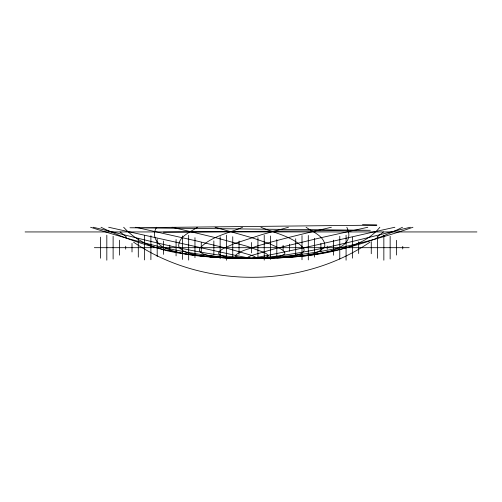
<?xml version="1.0" encoding="UTF-8"?>
<svg xmlns="http://www.w3.org/2000/svg" width="502" height="502" viewBox="0 0 502 502"><rect width="100%" height="100%" fill="white"/><g stroke="black" fill="none" stroke-linecap="round" stroke-linejoin="round"><path stroke-width="0.75" d="M156.712 227.255C150.725 235.777 157.641 245.867 166.413 248.559C185.564 256.114 206.529 256.829 226.835 257.934M379.851 227.255C367.282 242.918 346.644 248.396 327.869 252.456C298.364 258.135 268.181 258.712 238.23 258.298M376.864 237.176L383.446 231.943M369.98 242.14C337.959 263.97 299.506 275.491 260.921 277.11L260.877 277.11C216.237 278.88 170.642 267.409 133.545 242.14M197.443 227.255C190.597 232.093 178.517 236.323 178.662 246.244C182.628 253.177 191.927 253.642 198.899 255.374C212.02 257.426 225.316 257.965 238.582 258.298M402.51 227.255C363.58 246.777 320.05 255.468 276.822 257.934M242.579 227.255C228.14 233.461 210.438 236.423 199.589 248.559L199.413 250.63L200.737 252.456L203.548 254.037L207.853 255.374L220.936 257.325L239.994 258.298M412.951 227.255C313.355 261.818 198.723 274.908 101.015 227.255M288.462 227.255L262.05 234.559L234.127 243.69L223.302 248.559L220.227 250.63L218.715 252.456L218.759 254.037C228.347 259.973 240.973 257.4 251.759 258.417C270.98 258.373 290.219 257.658 309.307 255.374C322.817 252.945 357.575 249.117 346.813 227.255M410.341 227.255C357.995 239.605 305.705 255.273 251.759 258.417C196.665 257.965 142.725 243.953 90.567 227.255M331.37 227.255C306.308 233.097 281.22 238.902 256.547 246.244C249.519 249.011 241.079 250.052 235.419 255.374L235.689 256.472C251.251 260.814 268.143 257.331 284.132 257.325C296.952 255.022 315.959 257.802 324.863 246.244C325.007 236.323 312.928 232.093 306.076 227.255M394.879 227.255C347.183 237.634 299.757 249.525 251.759 258.417C197.813 255.273 145.524 239.605 93.184 227.255M367.828 227.255L320.37 237.848L275.542 248.559L251.797 255.374L249.155 256.472L247.831 257.325L247.825 257.934C259.515 258.229 274.255 259.936 284.766 254.037L284.81 252.456L283.291 250.63L280.223 248.559L269.398 243.69L252.343 237.848L215.063 227.255M108.645 227.255L235.35 255.374L250.536 258.298L255.7 257.934L255.694 257.325L254.37 256.472L251.728 255.374L227.977 248.559L196.338 240.891L135.697 227.255M263.531 258.298L282.582 257.325L295.672 255.374L299.976 254.037L302.788 252.456L304.105 250.63L303.936 248.559C293.086 236.423 275.385 233.461 260.94 227.255M251.759 258.417C257.087 258.053 262.897 258.888 267.836 256.472L268.106 255.374L266.876 254.037L264.152 252.456L246.978 246.244L216.312 237.848L172.155 227.255M163.388 232.175L370.3 230.299L129.943 227.77L376.87 225.128L362.507 224.701M25.1 231.943L476.9 231.943M94.357 247.687L409.168 247.687M225.712 257.934L238.977 258.298M215.32 257.325C183.826 253.968 146.327 252.588 123.674 227.255M120.078 231.943L126.655 237.176M402.742 246.35L402.742 249.017M396.442 240.314L396.442 255.054M390.148 236.342L390.148 259.032M383.848 235.174L383.848 260.199M377.554 237.088L377.554 258.279M371.26 241.638L371.26 253.73M358.666 241.838L358.666 253.535M352.373 237.214L352.373 258.16M346.073 235.187L346.073 260.18M339.779 236.247L339.779 259.12M333.485 240.138L333.485 255.236M327.185 246.087L327.185 249.281M320.891 243.495L320.891 251.878M314.591 238.293L314.591 257.08M308.297 235.457L308.297 259.91M302.003 235.639L302.003 259.735M295.703 238.789L295.703 256.578M289.409 244.204L289.409 251.169M283.115 245.283L283.115 250.084M276.815 239.567L276.815 255.807M270.522 235.971L270.522 259.402M264.221 235.269L264.221 260.105M257.928 237.628L257.928 257.746M251.634 242.497L251.634 252.876M239.04 241.01L239.04 254.357M232.746 236.718L232.746 258.649M226.446 235.149L226.446 260.218M220.152 236.668L220.152 258.699M213.852 240.916L213.852 254.458M201.264 242.598L201.264 252.77M194.964 237.691L194.964 257.677M188.67 235.281L188.67 260.086M182.377 235.927L182.377 259.44M176.077 239.479L176.077 255.888M169.783 245.171L169.783 250.203M163.483 241.01L163.483 254.357M157.189 238.864L157.189 256.503M150.895 235.67L150.895 259.703M144.595 235.432L144.595 259.936M138.301 238.218L138.301 257.149M132.007 243.388L132.007 251.985M125.707 246.218L125.707 249.155M119.413 240.226L119.413 255.148M113.119 236.291L113.119 259.076M106.819 235.181L106.819 260.193M100.525 237.151L100.525 258.216"/></g></svg>
